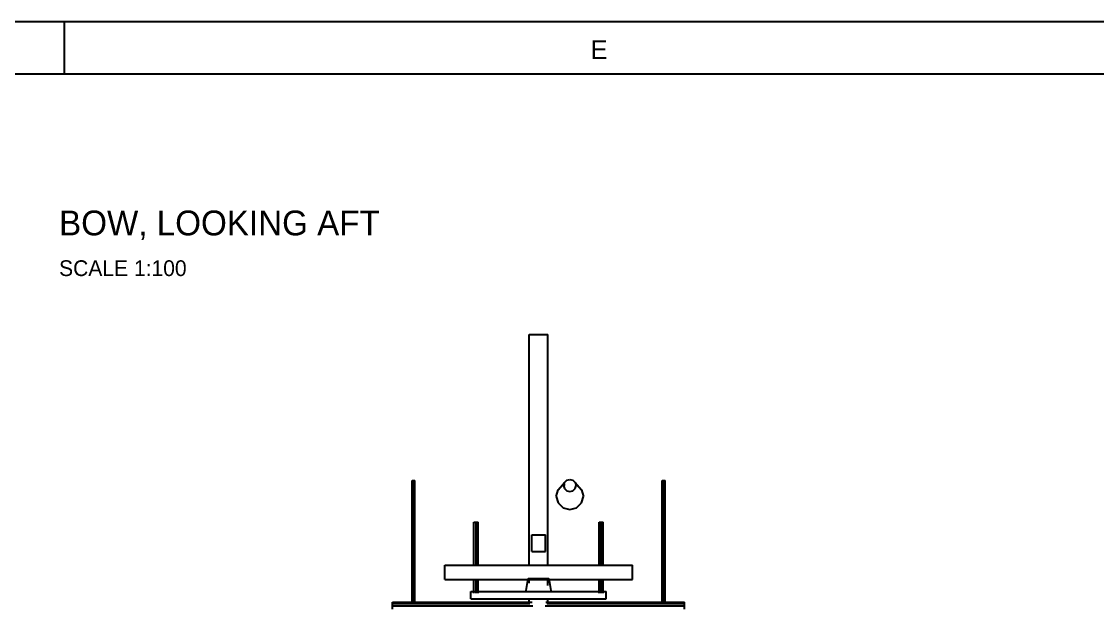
# Model space of a CAD drawing. Extents: x 5 to 836, y 5 to 589.
# Drawn here: x 416.4 to 519.6, y 532.9 to 589 of the extents above; entities that cross this region are included whole.
import ezdxf
from ezdxf.enums import TextEntityAlignment as Align

# ---------------------------------------------------------------- set-up
doc = ezdxf.new("R2010")
doc.units = 0
for name, color, linetype in [('DETAIL', 8, 'CONTINUOUS'), ('FRAME', 7, 'CONTINUOUS'), ('OUTLINE', 7, 'CONTINUOUS'), ('TEXT', 7, 'CONTINUOUS'), ('THIN', 7, 'CONTINUOUS')]:
    doc.layers.add(name, color=color, linetype=linetype)

msp = doc.modelspace()

# ---------------------------------------------------------------- linework, layer by layer
at = {"layer": 'DETAIL'}
for p, q in [((465.1, 559), (466.9, 559)), ((468.48, 544.81), (468.7, 545.02)), ((468.7, 545.02), (469, 545.1)), ((469, 545.1), (469.3, 545.02)), ((469.3, 545.02), (469.52, 544.81)), ((453.86, 545), (454.14, 545)), ((453.86, 533.24), (453.86, 545)), ((454, 533.24), (454, 545)), ((454.14, 533.24), (454.14, 545)), ((467.7, 543.48), (467.87, 544.11)), ((467.87, 544.11), (468.35, 544.57)), ((468.35, 544.57), (468.55, 544.62)), ((468.4, 544.52), (468.48, 544.81)), ((468.4, 544.52), (468.48, 544.23)), ((468.48, 544.23), (468.7, 544.02)), ((468.7, 544.02), (469, 543.94)), ((469, 543.94), (469.3, 544.02)), ((469.3, 544.02), (469.52, 544.23)), ((469.52, 544.81), (469.6, 544.52)), ((469.52, 544.6), (469.65, 544.57)), ((469.52, 544.23), (469.6, 544.52)), ((469.65, 544.57), (470.13, 544.11)), ((470.13, 544.11), (470.3, 543.48)), ((477.86, 545), (478.14, 545)), ((477.86, 533.24), (477.86, 545)), ((478, 533.24), (478, 545)), ((478.14, 533.24), (478.14, 545)), ((467.7, 543.48), (467.87, 542.85)), ((470.13, 542.85), (470.3, 543.48)), ((467.87, 542.85), (468.35, 542.39)), ((468.35, 542.39), (469, 542.23)), ((469, 542.23), (469.65, 542.39)), ((469.65, 542.39), (470.13, 542.85)), ((459.8, 541), (460.2, 541)), ((459.8, 536.87), (459.8, 541)), ((460, 536.87), (460, 541)), ((460.2, 536.87), (460.2, 541)), ((471.8, 541), (472.2, 541)), ((471.8, 536.87), (471.8, 541)), ((472, 536.87), (472, 541)), ((472.2, 536.87), (472.2, 541)), ((465.35, 538.2), (465.35, 539.8)), ((465.35, 539.8), (466.65, 539.8)), ((466.65, 538.2), (466.65, 539.8)), ((465.35, 538.2), (466.65, 538.2)), ((457, 535.5), (457, 536.9)), ((457, 536.9), (475, 536.9)), ((475, 535.5), (475, 536.9)), ((457, 535.5), (475, 535.5)), ((459.8, 534.21), (459.8, 535.54)), ((460, 534.21), (460, 535.54)), ((460.2, 534.21), (460.2, 535.54)), ((465, 535.6), (467, 535.6)), ((471.8, 534.21), (471.8, 535.54)), ((472, 534.21), (472, 535.54)), ((472.2, 534.21), (472.2, 535.54)), ((459.5, 533.65), (459.5, 534.35)), ((459.5, 534.35), (472.5, 534.35)), ((472.5, 533.65), (472.5, 534.35)), ((452, 532.67), (452, 533.33)), ((452, 533.33), (465.37, 533.33)), ((452, 533.21), (465.16, 533.21)), ((452, 533), (465.44, 533)), ((459.5, 533.65), (472.5, 533.65)), ((466.63, 533), (480, 533)), ((466.7, 533.33), (480, 533.33)), ((466.84, 533.21), (480, 533.21)), ((480, 532.67), (480, 533.33))]:
    msp.add_line(p, q, dxfattribs=at)
at = {"layer": 'FRAME'}
msp.add_line((10, 584), (831, 584), dxfattribs=at)
at = {"layer": 'OUTLINE'}
for p, q in [((465.1, 536.84), (465.1, 559)), ((466.9, 536.84), (466.9, 559)), ((467.87, 544.11), (468.48, 544.81)), ((469.52, 544.81), (470.13, 544.11)), ((464.78, 534.27), (465, 535.6)), ((465.1, 535.16), (465.1, 535.58)), ((466.9, 534.95), (466.9, 535.58)), ((467, 535.6), (467.22, 534.27)), ((465.1, 533.13), (465.1, 533.69)), ((466.9, 533.13), (466.9, 533.69))]:
    msp.add_line(p, q, dxfattribs=at)
at = {"layer": 'THIN'}
for p, q in [((5, 589), (836, 589)), ((420.5, 589), (420.5, 584))]:
    msp.add_line(p, q, dxfattribs=at)

# ---------------------------------------------------------------- texts
at = {"layer": 'TEXT'}
msp.add_text('E', height=1.8, dxfattribs=at).set_placement((471.81, 585.4), align=Align.CENTER)
for s, height, p in [('BOW, LOOKING AFT', 2.38, (420, 568.5)), ('SCALE 1:100', 1.51, (420, 564.6))]:
    msp.add_text(s, height=height, dxfattribs=at).set_placement(p)

doc.saveas('drawing.dxf')
